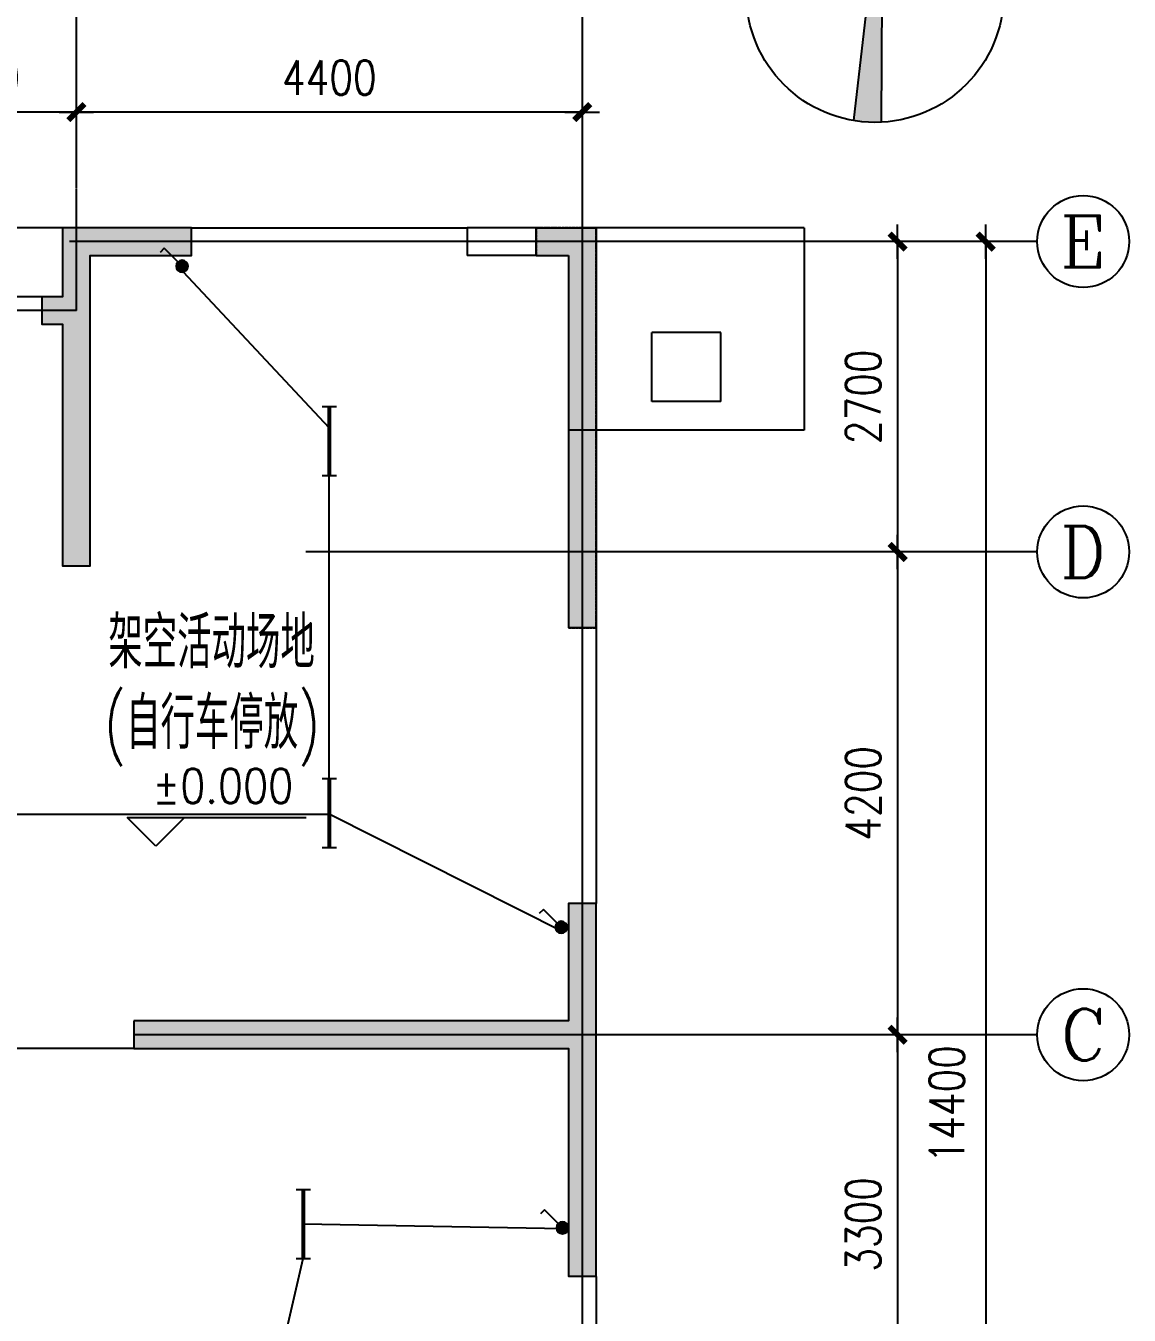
# Model space of a CAD drawing. Extents: x -170759 to 304867, y -311201 to 112352.
# Drawn here: x -54188 to -44591, y -171498 to -160280 of the extents above; entities that cross this region are included whole.
import ezdxf
from ezdxf.enums import TextEntityAlignment as Align

# ---------------------------------------------------------------- set-up
doc = ezdxf.new("R2010")
doc.units = 0
for name, pattern in [('ACAD_ISO04W100', [30.5, 24, -3, 0.5, -3]), ('DASH', [0.35, 0.25, -0.1]), ('DOTE', [2.42, 2, -0.2, 0.02, -0.2])]:
    doc.linetypes.add(name, pattern=pattern)
doc.layers.get('0').update_dxf_attribs({"linetype": 'CONTINUOUS'})
doc.layers.get('DEFPOINTS').update_dxf_attribs({"linetype": 'CONTINUOUS'})
for name, color, linetype in [('AXIS', 3, 'CONTINUOUS'), ('AXIS_TEXT', 7, 'CONTINUOUS'), ('DOOR', 2, 'CONTINUOUS'), ('DOTE', 251, 'CONTINUOUS'), ('EQUIP', 3, 'CONTINUOUS'), ('TEX', 7, 'CONTINUOUS'), ('TEXT', 6, 'CONTINUOUS'), ('WALL', 7, 'CONTINUOUS'), ('WIRE', 1, 'CONTINUOUS'), ('ZXX', 2, 'ACAD_ISO04W100')]:
    doc.layers.add(name, color=color, linetype=linetype)
doc.styles.add('COMPLEX', font='COMPLEX')
doc.styles.add('DIM_FONT', font='SIMPLEX.shx', dxfattribs={"width": 0.8})
doc.styles.add('HZ1', font='txt', dxfattribs={"bigfont": 'hzk'})
doc.styles.add('HZXXX', font='romans', dxfattribs={"width": 0.7, "bigfont": 'hzs'})
doc.dimstyles.new('AXIS', dxfattribs={"dimtxt": 300, "dimasz": 1, "dimexe": 250, "dimexo": 300, "dimgap": 150, "dimtad": 1, "dimdec": 0, "dimdsep": 46, "dimtxsty": 'DIM_FONT', "dimblk": '_DIMX', "dimblk1": '_DIMX', "dimblk2": '_DIMX', "dimcen": 2.5, "dimse1": 1, "dimse2": 1, "dimclrd": 3, "dimclre": 3, "dimclrt": 7, "dimadec": 0, "dimazin": 0, "dimtfac": 1, "dimtdec": 0, "dimtix": 1, "dimtmove": 2, "dimatfit": 3, "dimldrblk": '_DIMX', "dimfxl": 0, "dimtolj": 1, "dimtzin": 0, "dimarcsym": 0})

# ---------------------------------------------------------------- blocks, each defined once
blk = doc.blocks.new('_DIMX')
blk.add_line((-150, 0), (150, 0))
at = {"const_width": 50}
blk.add_lwpolyline([(-70, -70), (70, 70)], dxfattribs=at)
blk = doc.blocks.new('_AXISO')
blk.add_circle((0, 0), 0.5)
at = {"layer": 'AXIS_TEXT', "style": 'COMPLEX', "width": 1.041667}
blk.add_attdef('A', text='', height=0.56, dxfattribs=at).set_placement((-0.25, -0.28), (0.25, -0.28), align=Align.FIT)
blk = doc.blocks.new('*D677')
at = {"layer": 'AXIS', "color": 3, "lineweight": -2}
blk.add_line((-46605, -169059), (-46605, -172357), dxfattribs=at)
at = {"layer": 'DEFPOINTS', "color": 0}
for p in [(-48471, -169058), (-48471, -172358), (-46605, -172358)]:
    blk.add_point(p, dxfattribs=at)
at = {"layer": 'AXIS', "color": 3, "lineweight": -2}
for p, rotation in [((-46605, -169058), 90), ((-46605, -172358), 270)]:
    blk.add_blockref('_DIMX', p, dxfattribs=dict(at, rotation=rotation))
at = {"layer": 'AXIS', "color": 7, "insert": (-46905, -170708), "char_height": 300, "attachment_point": 5, "rotation": 90, "style": 'DIM_FONT'}
blk.add_mtext('\\A1;3300', dxfattribs=at)
blk = doc.blocks.new('*D678')
at = {"layer": 'AXIS', "color": 3, "lineweight": -2}
blk.add_line((-45839, -162159), (-45839, -176557), dxfattribs=at)
at = {"layer": 'DEFPOINTS', "color": 0}
for p in [(-47554, -162158), (-47554, -176558), (-45839, -176558)]:
    blk.add_point(p, dxfattribs=at)
at = {"layer": 'AXIS', "color": 3, "lineweight": -2}
for p, rotation in [((-45839, -162158), 90), ((-45839, -176558), 270)]:
    blk.add_blockref('_DIMX', p, dxfattribs=dict(at, rotation=rotation))
at = {"layer": 'AXIS', "color": 7, "insert": (-46177, -169663), "char_height": 300, "attachment_point": 5, "rotation": 90, "style": 'DIM_FONT'}
blk.add_mtext('\\A1;14400', dxfattribs=at)
blk = doc.blocks.new('_LINKPT1')
blk.add_line((0, 0), (0, 0))
blk = doc.blocks.new('M_Y4YTM')
for p, q in [((-1.2, 0.25), (-1.2, -0.25)), ((-1.2, 0), (1.2, 0)), ((1.2, 0.25), (1.2, -0.25))]:
    blk.add_line(p, q)
at = {"const_width": 0.14}
blk.add_lwpolyline([(-1.2, 0), (1.2, 0)], dxfattribs=at)
at = {"xscale": 0.002, "yscale": 0.002, "zscale": 0.002}
for p in [(-1.2, 0), (0, 0), (1.2, 0)]:
    blk.add_blockref('_LINKPT1', p, dxfattribs=at)
at = {"width": 0.8, "flags": 9}
blk.add_attdef('A', (0, 0), '', height=0.00002, dxfattribs=at)
blk = doc.blocks.new('M_X2')
for p, q in [((0.147, 0.356), (0.625, 0.833)), ((0.625, 0.833), (0.766, 0.692))]:
    blk.add_line(p, q)
blk.add_circle((0, 0.208), 0.208)
for points in [[(-0.18, 0.313), (0.18, 0.313), (-0.208, 0.208), (0.208, 0.208)], [(-0.18, 0.104), (0.18, 0.104), (-0.208, 0.208), (0.208, 0.208)], [(-0.104, 0.389), (0.104, 0.389), (-0.18, 0.313), (0.18, 0.313)], [(-0.104, 0.028), (0.104, 0.028), (-0.18, 0.104), (0.18, 0.104)], [(0, 0.417), (0, 0.417), (-0.104, 0.389), (0.104, 0.389)], [(0, 0), (0, 0), (-0.104, 0.028), (0.104, 0.028)]]:
    blk.add_solid(points)
for p in [(-0.208, 0.208), (0, 0.417), (0.208, 0.208), (0, 0)]:
    blk.add_blockref('_LINKPT1', p)
at = {"width": 0.8, "flags": 9}
blk.add_attdef('A', (0, 0), '', height=0.00002, dxfattribs=at)
blk = doc.blocks.new('*D680')
at = {"layer": 'AXIS', "color": 3, "lineweight": -2}
blk.add_line((-46605, -164859), (-46605, -169057), dxfattribs=at)
at = {"layer": 'DEFPOINTS', "color": 0}
for p in [(-48471, -164858), (-48471, -169058), (-46605, -169058)]:
    blk.add_point(p, dxfattribs=at)
at = {"layer": 'AXIS', "color": 3, "lineweight": -2}
for p, rotation in [((-46605, -164858), 90), ((-46605, -169058), 270)]:
    blk.add_blockref('_DIMX', p, dxfattribs=dict(at, rotation=rotation))
at = {"layer": 'AXIS', "color": 7, "insert": (-46905, -166958), "char_height": 300, "attachment_point": 5, "rotation": 90, "style": 'DIM_FONT'}
blk.add_mtext('\\A1;4200', dxfattribs=at)
blk = doc.blocks.new('*D681')
at = {"layer": 'AXIS', "color": 3, "lineweight": -2}
blk.add_line((-46605, -162159), (-46605, -164857), dxfattribs=at)
at = {"layer": 'DEFPOINTS', "color": 0}
for p in [(-48471, -162158), (-48471, -164858), (-46605, -164858)]:
    blk.add_point(p, dxfattribs=at)
at = {"layer": 'AXIS', "color": 3, "lineweight": -2}
for p, rotation in [((-46605, -162158), 90), ((-46605, -164858), 270)]:
    blk.add_blockref('_DIMX', p, dxfattribs=dict(at, rotation=rotation))
at = {"layer": 'AXIS', "color": 7, "insert": (-46905, -163508), "char_height": 300, "attachment_point": 5, "rotation": 90, "style": 'DIM_FONT'}
blk.add_mtext('\\A1;2700', dxfattribs=at)
blk = doc.blocks.new('*D682')
at = {"layer": 'AXIS', "color": 3, "lineweight": -2}
blk.add_line((-49349, -161031), (-53747, -161031), dxfattribs=at)
at = {"layer": 'DEFPOINTS', "color": 0}
for p in [(-53748, -161031), (-53748, -161858), (-49348, -161920)]:
    blk.add_point(p, dxfattribs=at)
at = {"layer": 'AXIS', "color": 3, "lineweight": -2, "rotation": 180}
blk.add_blockref('_DIMX', (-53748, -161031), dxfattribs=at)
at = {"layer": 'AXIS', "color": 3, "lineweight": -2}
blk.add_blockref('_DIMX', (-49348, -161031), dxfattribs=at)
at = {"layer": 'AXIS', "color": 7, "insert": (-51548, -160731), "char_height": 300, "attachment_point": 5, "style": 'DIM_FONT'}
blk.add_mtext('\\A1;4400', dxfattribs=at)
blk = doc.blocks.new('*D683')
at = {"layer": 'AXIS', "color": 3, "lineweight": -2}
blk.add_line((-53749, -161031), (-55547, -161031), dxfattribs=at)
at = {"layer": 'DEFPOINTS', "color": 0}
for p in [(-55548, -161031), (-53748, -161811), (-55548, -161958)]:
    blk.add_point(p, dxfattribs=at)
at = {"layer": 'AXIS', "color": 3, "lineweight": -2, "rotation": 180}
blk.add_blockref('_DIMX', (-55548, -161031), dxfattribs=at)
at = {"layer": 'AXIS', "color": 3, "lineweight": -2}
blk.add_blockref('_DIMX', (-53748, -161031), dxfattribs=at)
at = {"layer": 'AXIS', "color": 7, "insert": (-54648, -160731), "char_height": 300, "attachment_point": 5, "style": 'DIM_FONT'}
blk.add_mtext('\\A1;1800', dxfattribs=at)

msp = doc.modelspace()

# ---------------------------------------------------------------- hatches: boundary and pattern name
at = {"layer": 'ZXX'}
h = msp.add_hatch(color=256, dxfattribs=at)
h.paths.add_polyline_path([(-53747.73424, -162037.50102), (-52747.73424, -162037.50102), (-52747.73424, -162157.50102), (-53747.73424, -162157.50102)])
h.paths.add_polyline_path([(-53747.73424, -162157.50102), (-52747.73424, -162157.50102), (-52747.73424, -162277.50102), (-53627.73424, -162277.50102), (-53627.73424, -164977.50102), (-53867.73424, -164977.50102), (-53867.73424, -162877.50102), (-54047.73424, -162877.50102), (-54047.73424, -162757.50102), (-53747.73424, -162757.50102)])
h.paths.add_polyline_path([(-53867.73424, -162037.50102), (-53747.73424, -162037.50102), (-53747.73424, -162757.50102), (-54047.73424, -162757.50102), (-54047.73424, -162637.50102), (-53867.73424, -162637.50102)])
h = msp.add_hatch(color=256, dxfattribs=at)
h.paths.add_polyline_path([(-49747.73424, -162037.50102), (-49347.73424, -162037.50102), (-49347.73424, -162157.50102), (-49747.73424, -162157.50102)])
h.paths.add_polyline_path([(-49347.73424, -162037.50102), (-49227.73424, -162037.50102), (-49227.73424, -162157.50102), (-49347.73424, -162157.50102)])
h.paths.add_polyline_path([(-49747.73424, -162157.50102), (-49347.73424, -162157.50102), (-49347.73424, -164857.50102), (-49467.73424, -164857.50102), (-49467.73424, -162277.50102), (-49747.73424, -162277.50081)])
h.paths.add_polyline_path([(-49347.73424, -162157.50102), (-49227.73424, -162157.50102), (-49227.73424, -164857.50102), (-49347.73424, -164857.50102)])
h.paths.add_polyline_path([(-49347.73424, -164857.50102), (-49227.73424, -164857.50102), (-49227.73424, -165517.50102), (-49347.73424, -165517.50102)])
h.paths.add_polyline_path([(-49467.73424, -164857.50102), (-49347.73424, -164857.50102), (-49347.73424, -165517.50102), (-49467.73424, -165517.50102)])
msp.add_hatch(color=256, dxfattribs=at).paths.add_polyline_path([(-49227.73424, -171157.50102), (-49227.73424, -167917.50102), (-49467.73424, -167917.50102), (-49467.73424, -168937.50102), (-53247.73424, -168937.50102), (-53247.73424, -169177.50102), (-49467.73424, -169177.50102), (-49467.73424, -171157.50102)])

# ---------------------------------------------------------------- linework, layer by layer
at = {"layer": 'AXIS'}
for p, q in [((-45390.53326, -162157.50102), (-46724.45548, -162157.50102)), ((-45390.53326, -164857.50102), (-47027.13863, -164857.50102)), ((-45390.53326, -169057.50102), (-47027.13863, -169057.50102))]:
    msp.add_line(p, q, dxfattribs=at)
at = {"layer": 'DOOR'}
for p, q in [((-53867.73424, -162037.50102), (-55427.73424, -162037.50102)), ((-52747.73424, -162037.50102), (-50347.73424, -162037.50102)), ((-47417.73424, -162037.50102), (-49373.78256, -162037.50102)), ((-47417.73424, -162037.50102), (-47417.73424, -163797.50102)), ((-54047.73424, -162637.50102), (-55247.73424, -162637.50102)), ((-48142.73424, -162947.50102), (-48742.73424, -162947.50102)), ((-48742.73424, -163547.50102), (-48742.73424, -162947.50102)), ((-48142.73424, -163547.50102), (-48142.73424, -162947.50102)), ((-48142.73424, -163547.50102), (-48742.73424, -163547.50102)), ((-47417.73424, -163797.50102), (-49467.73424, -163797.50102)), ((-49227.73424, -165517.50102), (-49227.73424, -167917.50102)), ((-53247.73424, -169177.50102), (-54327.73424, -169177.50102))]:
    msp.add_line(p, q, dxfattribs=at)
at = {"layer": 'DOOR', "linetype": 'DASH'}
msp.add_line((-49227.73424, -171157.50102), (-49227.73424, -172477.50102), dxfattribs=at)
at = {"layer": 'DOTE', "linetype": 'DOTE', "ltscale": 0.5}
for p, q in [((-53747.73424, -162757.50102), (-53747.73424, -159716.41802)), ((-49347.73424, -159716.41802), (-49347.73424, -179578.11172)), ((-46304.67595, -162157.50102), (-53807.73424, -162157.50102)), ((-53747.73424, -162757.50102), (-55547.73424, -162757.50102)), ((-46304.67595, -164857.50102), (-51752.91674, -164857.50102)), ((-46304.67595, -169057.50102), (-53247.73424, -169057.50102))]:
    msp.add_line(p, q, dxfattribs=at)
at = {"layer": 'TEXT', "color": 2, "linetype": 'Continuous'}
for q in [(-46988.11755, -161104.65303), (-46748.54842, -161119.02781)]:
    msp.add_line((-46734.55449, -158882.29747), q, dxfattribs=at)
at = {"layer": 'TEXT', "color": 3}
for p, q in [((-53306.74391, -167168.62093), (-51749.05778, -167168.62093)), ((-53056.74391, -167418.71957), (-53306.74391, -167168.62093)), ((-52806.74391, -167168.62093), (-53056.74391, -167418.71957))]:
    msp.add_line(p, q, dxfattribs=at)
at = {"layer": 'TEXT', "color": 2, "linetype": 'Continuous'}
msp.add_circle((-46801.63681, -160000.28672), 1120, dxfattribs=at)
msp.add_solid([(-46734.55449, -158882.29747), (-46988.11755, -161104.65303), (-46748.54842, -161119.02781)], dxfattribs=at)
at = {"layer": 'WALL'}
for p, q in [((-49744.06297, -162037.50081), (-50347.73424, -162037.50102)), ((-50347.73424, -162037.50102), (-50347.73424, -162277.50102)), ((-49747.73424, -162277.50102), (-49747.73424, -162037.50102)), ((-49747.73424, -162277.50102), (-49747.73424, -162037.50102)), ((-49747.73424, -162037.50102), (-49227.73424, -162037.50102)), ((-49227.73424, -162037.50102), (-49227.73424, -164977.50102)), ((-49747.73424, -162277.50081), (-50347.73424, -162277.50102)), ((-49747.73424, -162277.50102), (-49467.73424, -162277.50102)), ((-49467.73424, -162277.50102), (-49467.73424, -165517.50102)), ((-49227.73424, -164977.50102), (-49227.73424, -165517.50102)), ((-49227.73424, -165517.50102), (-49467.73424, -165517.50102)), ((-49467.73424, -168937.50102), (-53247.73424, -168937.50102))]:
    msp.add_line(p, q, dxfattribs=at)
for points in [[(-53867.73424, -162037.50102), (-53867.73424, -162637.50102), (-54047.73424, -162637.50102), (-54047.73424, -162877.50102), (-53867.73424, -162877.50102), (-53867.73424, -164977.50102), (-53627.73424, -164977.50102), (-53627.73424, -162277.50102), (-52747.73424, -162277.50102), (-52747.73424, -162037.50102)], [(-53247.73424, -168937.50102), (-53247.73424, -169177.50102), (-49467.73424, -169177.50102), (-49467.73424, -171157.50102), (-49227.73424, -171157.50102), (-49227.73424, -167917.50102), (-49467.73424, -167917.50102), (-49467.73424, -168937.50102)]]:
    msp.add_lwpolyline(points, close=True, dxfattribs=at)
at = {"layer": 'WIRE'}
for p, q in [((-51547.73424, -163777.50092), (-52817.19685, -162423.04616)), ((-51547.73424, -167137.50102), (-51547.73424, -164195.31577)), ((-54636.64515, -167137.50102), (-51547.73424, -167137.50102)), ((-49503.95777, -168168.09501), (-51547.73424, -167137.50102)), ((-49512.83973, -170745.58996), (-51773.99946, -170704.52519)), ((-52472.33474, -174003.5362), (-51773.99946, -171004.52519))]:
    msp.add_line(p, q, dxfattribs=at)
at = {"layer": 'ZXX'}
for points in [[(-52747.73424, -162277.50102), (-52747.73424, -162037.50102), (-53867.73424, -162037.50102), (-53867.73424, -162637.50102), (-54047.73424, -162637.50102), (-54047.73424, -162877.50102), (-53867.73424, -162877.50102), (-53867.73424, -164977.50102), (-53627.73424, -164977.50102), (-53627.73424, -162277.50102), (-52747.73424, -162277.50102)], [(-49227.73424, -165517.50102), (-49227.73424, -162037.50102), (-49747.73424, -162037.50102), (-49747.73424, -162277.50081), (-49467.73424, -162277.50102), (-49467.73424, -165517.50102), (-49227.73424, -165517.50102)], [(-49227.73424, -171157.50102), (-49227.73424, -167917.50102), (-49467.73424, -167917.50102), (-49467.73424, -168937.50102), (-53247.73424, -168937.50102), (-53247.73424, -169177.50102), (-49467.73424, -169177.50102), (-49467.73424, -171157.50102), (-49227.73424, -171157.50102)]]:
    msp.add_lwpolyline(points, dxfattribs=at)

# ---------------------------------------------------------------- block references
at = {"layer": 'AXIS'}
ref = msp.add_blockref('_AXISO', (-44990.53326, -162157.50102), dxfattribs=dict(at, xscale=800, yscale=800, zscale=800))
ref.add_attrib('A', 'E', dxfattribs={"layer": 'AXIS_TEXT', "height": 448, "style": 'COMPLEX', "width": 1.171875}).set_placement((-45190.53326, -162381.50102), (-44790.53326, -162381.50102), align=Align.FIT)
ref = msp.add_blockref('_AXISO', (-44990.53326, -164857.50102), dxfattribs=dict(at, xscale=800, yscale=800, zscale=800))
ref.add_attrib('A', 'D', dxfattribs={"layer": 'AXIS_TEXT', "height": 448, "style": 'COMPLEX', "width": 1.102941}).set_placement((-45190.53326, -165081.50102), (-44790.53326, -165081.50102), align=Align.FIT)
ref = msp.add_blockref('_AXISO', (-44990.53326, -169057.50102), dxfattribs=dict(at, xscale=800, yscale=800, zscale=800))
ref.add_attrib('A', 'C', dxfattribs={"layer": 'AXIS_TEXT', "height": 448, "style": 'COMPLEX', "width": 1.25}).set_placement((-45190.53326, -169281.50102), (-44790.53326, -169281.50102), align=Align.FIT)
at = {"layer": 'EQUIP', "xscale": -250, "yscale": 250, "zscale": 250}
for p in [(-52828.22603, -162424.22732), (-49529.99944, -168175.07286), (-49519.70855, -170789.39503)]:
    msp.add_blockref('M_X2', p, dxfattribs=at)
at = {"layer": 'EQUIP', "yscale": 250, "zscale": 250}
for p, xscale, rotation in [((-51547.73424, -163895.31577), -250, 270), ((-51547.73424, -167130.94528), 250, 270), ((-51773.99946, -170704.52519), -250, 90)]:
    msp.add_blockref('M_Y4YTM', p, dxfattribs=dict(at, xscale=xscale, rotation=rotation))

# ---------------------------------------------------------------- texts
at = {"layer": 'TEX', "color": 3, "style": 'HZXXX', "text_generation_flag": 6, "width": 0.7}
for s, p in [('架空活动场地', (-53469.54413, -165870.17528)), ('(自行车停放)', (-53503.78705, -166571.12321))]:
    msp.add_text(s, height=450, rotation=180, dxfattribs=at).set_placement(p)
at = {"layer": 'TEXT', "color": 3, "style": 'HZ1', "width": 0.85}
msp.add_text('%%p0.000', height=300, dxfattribs=at).set_placement((-53084.73418, -167043.12424))

# ---------------------------------------------------------------- dimensions: what is measured, and where the dimension line sits
at = {"layer": 'AXIS'}
msp.add_linear_dim(base=(-49347.73424, -160103.7681), p1=(-81147.73424, -161620.31286), p2=(-49347.73424, -161620.31286), location=(-66108.83916, -159803.7681), dimstyle='AXIS', dxfattribs=at).render()
for base, p1, p2, picture, middle in [((-55547.73424, -161031.47967), (-53747.73424, -161810.7329), (-55547.73424, -161957.50102), '*D683', (-54647.73424, -160731.47967)), ((-53747.73424, -161031.47967), (-49347.73424, -161920.31286), (-53747.73424, -161857.50102), '*D682', (-51547.73424, -160731.47967))]:
    dim = msp.add_linear_dim(base=base, p1=p1, p2=p2, dimstyle='AXIS', override={"dimse1": 1}, dxfattribs=at)
    dim.commit()
    dim.dimension.update_dxf_attribs({"geometry": picture, "text_midpoint": middle})
dim = msp.add_linear_dim(base=(-46604.69599, -164857.50102), p1=(-48471.18641, -162157.50102), p2=(-48471.18641, -164857.50102), angle=90, dimstyle='AXIS', dxfattribs=at)
dim.commit()
dim.dimension.update_dxf_attribs({"geometry": '*D681', "text_midpoint": (-46904.69599, -163507.50102)})
dim = msp.add_linear_dim(base=(-45839.07763, -176557.50102), p1=(-47553.51517, -162157.50102), p2=(-47553.51517, -176557.50102), angle=90, dimstyle='AXIS', dxfattribs=at)
dim.commit()
dim.dimension.update_dxf_attribs({"geometry": '*D678', "text_midpoint": (-46177.05534, -169663.42442), "dimtype": 160})
for base, p1, p2, picture, middle in [((-46604.69599, -169057.50102), (-48471.18641, -164857.50102), (-48471.18641, -169057.50102), '*D680', (-46904.69599, -166957.50102)), ((-46604.69599, -172357.50102), (-48471.18641, -169057.50102), (-48471.18641, -172357.50102), '*D677', (-46904.69599, -170707.50102))]:
    dim = msp.add_linear_dim(base=base, p1=p1, p2=p2, angle=90, dimstyle='AXIS', override={"dimse1": 1}, dxfattribs=at)
    dim.commit()
    dim.dimension.update_dxf_attribs({"geometry": picture, "text_midpoint": middle})

doc.saveas('drawing.dxf')
